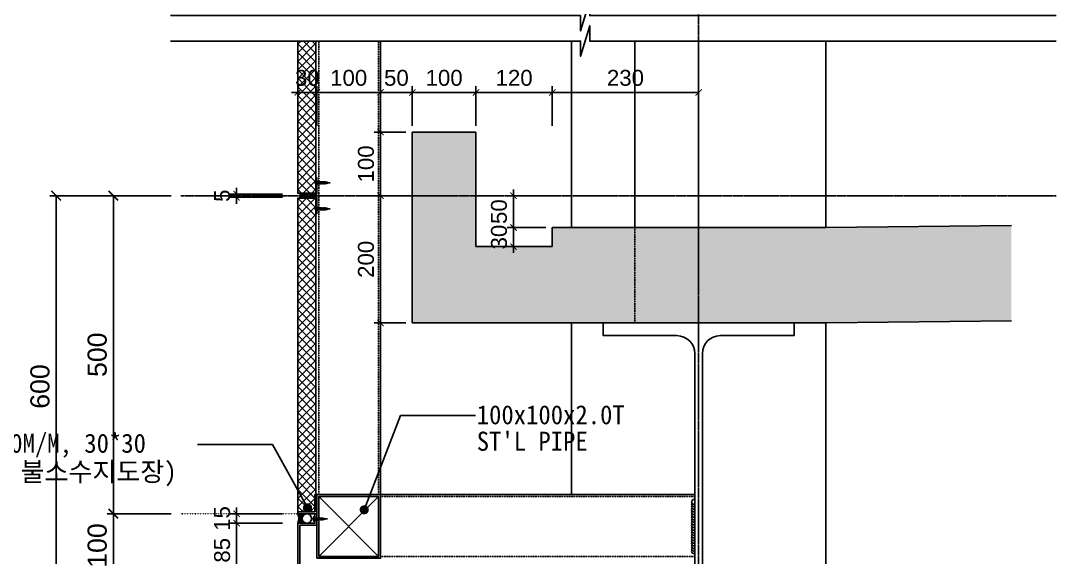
# Model space of a CAD drawing. Header units: millimetres. Extents: x 1664 to 41320, y 4122 to 31095.
# Drawn here: x 33181 to 41320, y 9868 to 14087 of the extents above; entities that cross this region are included whole.
import ezdxf
from ezdxf import colors
from ezdxf.entities.mleader import LeaderData, LeaderLine
from ezdxf.enums import TextEntityAlignment as Align
from ezdxf.math import Vec2, Vec3

# ---------------------------------------------------------------- set-up
doc = ezdxf.new("R2010")
doc.units = ezdxf.units.MM
for name, pattern in [('CENTER', [7, 4, -1, 1, -1]), ('CONTINOUS', [0]), ('DOT', [6.35, 0, -6.35]), ('HID', [2.3, 1.5, -0.8]), ('JIS_08_25', [28, 25, -1.125, 0.75, -1.125])]:
    doc.linetypes.add(name, pattern=pattern)
doc.layers.get('DEFPOINTS').update_dxf_attribs({"color": 150})
for name, color, linetype in [('1', 1, 'Continuous'), ('252', 252, 'Continuous'), ('ACCY', 4, 'Continuous'), ('CON', 2, 'Continuous'), ('CTR', 1, 'JIS_08_25'), ('DIM', 7, 'Continuous'), ('do1', 7, 'CONTINOUS'), ('ELE-5', 5, 'Continuous'), ('ELE-8', 8, 'Continuous'), ('FIN-6', 6, 'Continuous'), ('SCREW', 6, 'Continuous'), ('SEC-4', 4, 'Continuous'), ('SEC-6', 6, 'Continuous'), ('STL', 4, 'Continuous'), ('STL-BEAM', 3, 'Continuous'), ('TAG', 6, 'Continuous'), ('TAG-LEADER', 6, 'Continuous'), ('TXT', 3, 'Continuous')]:
    doc.layers.add(name, color=color, linetype=linetype)
doc.styles.add('ARIAL', font='arial.ttf')
doc.styles.add('돋움', font='')
doc.styles.get('돋움').set_extended_font_data('DotumChe')
doc.dimstyles.new('DIM-1-50', dxfattribs={"dimscale": 50, "dimtxt": 3, "dimasz": 1.5, "dimexe": 1, "dimexo": 1.5, "dimgap": 1, "dimtad": 1, "dimdec": 3, "dimdsep": 46, "dimtxsty": 'ARIAL', "dimblk1": 'ARCHTICK', "dimblk2": 'ARCHTICK', "dimsah": 1, "dimcen": 0, "dimclrd": 256, "dimclre": 256, "dimclrt": 3, "dimazin": 2, "dimtfac": 1, "dimtdec": 3, "dimtix": 1, "dimtmove": 2, "dimatfit": 3, "dimldrblk": 'ARCHTICK', "dimfxl": 1, "dimtolj": 1, "dimtzin": 0, "dimarcsym": 0})
doc.dimstyles.new('DIM-1s-50', dxfattribs={"dimscale": 50, "dimtxt": 2.5, "dimasz": 1, "dimexe": 1, "dimexo": 1, "dimgap": 1, "dimtad": 1, "dimdec": 0, "dimdsep": 46, "dimtxsty": 'ARIAL', "dimblk1": 'ARCHTICK', "dimblk2": 'ARCHTICK', "dimsah": 1, "dimcen": 0, "dimclrd": 256, "dimclre": 256, "dimclrt": 3, "dimazin": 2, "dimtfac": 1, "dimtdec": 0, "dimtix": 1, "dimtmove": 2, "dimatfit": 3, "dimldrblk": 'ARCHTICK', "dimfxl": 1, "dimtolj": 1, "dimtzin": 0, "dimarcsym": 0})
pattern_1 = [(45, (-225392.713, -90190.033), (-33.6759605, 33.6759605), []), (135, (-225392.713, -90190.033), (-33.6759605, -33.6759605), [])]

# ---------------------------------------------------------------- blocks, each defined once
blk = doc.blocks.new('*U65')
for p, q in [((116, 568), (0, 568)), ((184, 568), (300, 568)), ((144, 540), (144, 48)), ((156, 540), (156, 48)), ((116, 20), (0, 20)), ((184, 20), (300, 20))]:
    blk.add_line(p, q)
for points in [[(300, 568), (300, 588), (0, 588), (0, 568)], [(0, 20), (0, 0), (300, 0), (300, 20)]]:
    blk.add_lwpolyline(points)
for centre, start, end in [((116, 540), 0, 90), ((184, 540), 90, 180), ((116, 48), 270, 0), ((184, 48), 180, 270)]:
    blk.add_arc(centre, 28, start, end)
at = {"layer": 'DEFPOINTS', "style": 'ARIAL'}
blk.add_attdef('H-BEAM', (2.5, -18.8), '', height=2.5, dxfattribs=at)
blk = doc.blocks.new('FLAT HEAD SCREW')
at = {"layer": 'ACCY', "color": 1, "linetype": 'CENTER'}
blk.add_line((-205271, 14096.7), (-205271, 14071.8), dxfattribs=at)
at = {"layer": 'ACCY', "color": 1}
for p, q in [((-205269, 14090.9), (-205273, 14090.1)), ((-205272.5, 14090.4), (-205273, 14090.1)), ((-205272.5, 14089.8), (-205273, 14090.1)), ((-205269, 14089.3), (-205273, 14088.6)), ((-205272.5, 14088.9), (-205273, 14088.6)), ((-205272.5, 14088.2), (-205273, 14088.6)), ((-205269, 14087.8), (-205273, 14087)), ((-205272.5, 14087.3), (-205273, 14087)), ((-205272.5, 14086.7), (-205273, 14087)), ((-205269, 14086.2), (-205273, 14085.4)), ((-205272.5, 14085.7), (-205273, 14085.4)), ((-205272.5, 14085.1), (-205273, 14085.4)), ((-205269, 14084.6), (-205273, 14083.8)), ((-205272.5, 14084.1), (-205273, 14083.8)), ((-205272.5, 14083.5), (-205273, 14083.8)), ((-205269, 14083), (-205273, 14082.3)), ((-205272.5, 14082.6), (-205273, 14082.3)), ((-205272.5, 14081.9), (-205273, 14082.3)), ((-205269, 14081.5), (-205273, 14080.7)), ((-205272.5, 14081), (-205273, 14080.7)), ((-205272.5, 14080.4), (-205273, 14080.7)), ((-205269, 14079.9), (-205273, 14079.1)), ((-205272.5, 14091.4), (-205272.5, 14090.4)), ((-205269.6, 14091.2), (-205272.5, 14090.4)), ((-205269.6, 14090.6), (-205272.5, 14089.8)), ((-205272.5, 14089.8), (-205272.5, 14088.9)), ((-205269.6, 14089.7), (-205272.5, 14088.9)), ((-205269.6, 14089), (-205272.5, 14088.2)), ((-205272.5, 14088.2), (-205272.5, 14087.3)), ((-205269.6, 14088.1), (-205272.5, 14087.3)), ((-205269.6, 14087.5), (-205272.5, 14086.7)), ((-205272.5, 14085.7), (-205272.5, 14086.7)), ((-205269.6, 14086.5), (-205272.5, 14085.7)), ((-205269.6, 14085.9), (-205272.5, 14085.1)), ((-205272.5, 14084.1), (-205272.5, 14085.1)), ((-205269.6, 14084.9), (-205272.5, 14084.1)), ((-205269.6, 14084.3), (-205272.5, 14083.5)), ((-205272.5, 14082.6), (-205272.5, 14083.5)), ((-205269.6, 14083.4), (-205272.5, 14082.6)), ((-205272.5, 14081.9), (-205269.6, 14082.7)), ((-205272.5, 14081), (-205272.5, 14081.9)), ((-205269.6, 14081.8), (-205272.5, 14081)), ((-205269.6, 14081.2), (-205272.5, 14080.4)), ((-205272.5, 14079.4), (-205272.5, 14080.4)), ((-205269.6, 14080.2), (-205272.5, 14079.4)), ((-205272.4, 14078.8), (-205269.6, 14079.6)), ((-205269.6, 14091.4), (-205269.6, 14091.2)), ((-205269.6, 14091.2), (-205269, 14090.9)), ((-205269.6, 14090.6), (-205269, 14090.9)), ((-205269.6, 14090.6), (-205269.6, 14089.7)), ((-205269.6, 14089.7), (-205269, 14089.3)), ((-205269.6, 14089), (-205269, 14089.3)), ((-205269.6, 14089), (-205269.6, 14088.1)), ((-205269.6, 14088.1), (-205269, 14087.8)), ((-205269.6, 14087.5), (-205269, 14087.8)), ((-205269.6, 14086.5), (-205269.6, 14087.5)), ((-205269.6, 14086.5), (-205269, 14086.2)), ((-205269.6, 14085.9), (-205269, 14086.2)), ((-205269.6, 14084.9), (-205269.6, 14085.9)), ((-205269.6, 14084.9), (-205269, 14084.6)), ((-205269.6, 14084.3), (-205269, 14084.6)), ((-205269.6, 14083.4), (-205269.6, 14084.3)), ((-205269.6, 14083.4), (-205269, 14083)), ((-205269.6, 14082.7), (-205269, 14083)), ((-205269.6, 14081.8), (-205269.6, 14082.7)), ((-205269.6, 14081.8), (-205269, 14081.5)), ((-205269.6, 14081.2), (-205269, 14081.5)), ((-205269.6, 14080.2), (-205269.6, 14081.2)), ((-205269.6, 14080.2), (-205269, 14079.9)), ((-205269.6, 14079.6), (-205269, 14079.9)), ((-205269.6, 14079.4), (-205269.6, 14079.6)), ((-205272.5, 14079.4), (-205273, 14079.1)), ((-205272.4, 14078.8), (-205273, 14079.1)), ((-205269.4, 14078.2), (-205272.5, 14077.7)), ((-205272.1, 14077.9), (-205272.5, 14077.7)), ((-205271.9, 14077.5), (-205272.5, 14077.7)), ((-205272.1, 14077.9), (-205272.4, 14078.8)), ((-205269.8, 14078.5), (-205272.1, 14077.9)), ((-205271.9, 14077.5), (-205270, 14077.9)), ((-205271.3, 14075.6), (-205271.9, 14077.5)), ((-205270.4, 14076.8), (-205271, 14076.3)), ((-205270, 14076.5), (-205271, 14076.3)), ((-205271, 14076.3), (-205270.6, 14076.2)), ((-205270.8, 14075.6), (-205270.6, 14076.2)), ((-205270.6, 14076.2), (-205270, 14076.5)), ((-205270.4, 14076.8), (-205270, 14077.9)), ((-205270.4, 14076.8), (-205270, 14076.5)), ((-205270, 14077.9), (-205269.4, 14078.2)), ((-205269.8, 14078.5), (-205269.7, 14078.9)), ((-205269.8, 14078.5), (-205269.4, 14078.2))]:
    blk.add_line(p, q, dxfattribs=at)
for centre, radius, start, end in [((-205271, 14075.6), 0.236, 202.5, 337.5), ((-205271, 14079.4), 1.42, 341.0776, 0)]:
    blk.add_arc(centre, radius, start, end, dxfattribs=at)
at = {"layer": 'SCREW', "color": 1}
for p, q in [((-205275.5, 14094.4), (-205266.5, 14094.4)), ((-205275.5, 14093.9), (-205275.5, 14094.4)), ((-205275.5, 14093.9), (-205266.5, 14093.9)), ((-205275.5, 14093.9), (-205272.5, 14091.4)), ((-205272.5, 14091.4), (-205269.6, 14091.4)), ((-205266.5, 14093.9), (-205269.6, 14091.4)), ((-205266.5, 14093.9), (-205266.5, 14094.4))]:
    blk.add_line(p, q, dxfattribs=at)
blk.add_lwpolyline([(-205273.7, 14094.4), (-205273.4, 14094.1), (-205273.1, 14094), (-205272.8, 14094), (-205272.6, 14094), (-205272.3, 14094.1), (-205272.1, 14094.2), (-205271.9, 14094.2), (-205271.7, 14094.2), (-205271.6, 14094.1), (-205271.5, 14094), (-205271.5, 14093.9), (-205271.5, 14093.7), (-205271.5, 14093.5), (-205271.6, 14093.3), (-205271.6, 14093.1), (-205271.5, 14092.9), (-205271.4, 14092.8), (-205271.3, 14092.7), (-205271.2, 14092.6), (-205271, 14092.6), (-205270.9, 14092.6), (-205270.8, 14092.7), (-205270.6, 14092.8), (-205270.6, 14092.9), (-205270.5, 14093.1), (-205270.5, 14093.3), (-205270.5, 14093.5), (-205270.5, 14093.7), (-205270.6, 14093.9), (-205270.5, 14094), (-205270.5, 14094.1), (-205270.4, 14094.2), (-205270.2, 14094.2), (-205270, 14094.2), (-205269.8, 14094.1), (-205269.5, 14094), (-205269.2, 14094), (-205269, 14094), (-205268.7, 14094.1), (-205268.4, 14094.4)], dxfattribs=at)
blk = doc.blocks.new('_ArchTick')
at = {"color": 0, "linetype": 'ByBlock', "const_width": 0.15}
blk.add_lwpolyline([(-0.5, -0.5), (0.5, 0.5)], dxfattribs=at)
blk = doc.blocks.new('*D211')
at = {"layer": 'DEFPOINTS', "color": 0, "transparency": 16777216}
for p in [(34878.4, 12698.1), (35289, 12723.1), (35289, 12698.1)]:
    blk.add_point(p, dxfattribs=at)
at = {"layer": 'DIM', "lineweight": -2, "transparency": 16777216}
for p, q in [((35239, 12723.1), (34828.4, 12723.1)), ((35239, 12698.1), (34828.4, 12698.1)), ((34878.4, 12723.1), (34878.4, 12773.1)), ((34878.4, 12723.1), (34878.4, 12698.1)), ((34878.4, 12698.1), (34878.4, 12648.1))]:
    blk.add_line(p, q, dxfattribs=at)
at = {"layer": 'DIM', "lineweight": -2, "transparency": 16777216, "xscale": 50, "yscale": 50, "zscale": 50}
for p, rotation in [((34878.4, 12723.1), 270), ((34878.4, 12698.1), 90)]:
    blk.add_blockref('_ArchTick', p, dxfattribs=dict(at, rotation=rotation))
at = {"layer": 'DIM', "color": 3, "transparency": 16777216, "insert": (34764.8, 12710.6), "char_height": 125, "attachment_point": 5, "rotation": 90, "style": 'ARIAL'}
blk.add_mtext('\\A1;5', dxfattribs=at)
blk = doc.blocks.new('*D212')
at = {"layer": 'DEFPOINTS', "color": 0, "transparency": 16777216}
for p in [(33459.8, 12710.6), (34439.4, 12710.6), (34439.4, 9710.6)]:
    blk.add_point(p, dxfattribs=at)
at = {"layer": 'DIM', "lineweight": -2, "transparency": 16777216}
for p, q in [((34364.4, 12710.6), (33409.8, 12710.6)), ((33459.8, 9710.6), (33459.8, 12710.6)), ((34364.4, 9710.6), (33409.8, 9710.6))]:
    blk.add_line(p, q, dxfattribs=at)
at = {"layer": 'DIM', "lineweight": -2, "transparency": 16777216, "xscale": 75, "yscale": 75, "zscale": 75}
for p, rotation in [((33459.8, 12710.6), 90), ((33459.8, 9710.6), 270)]:
    blk.add_blockref('_ArchTick', p, dxfattribs=dict(at, rotation=rotation))
at = {"layer": 'DIM', "color": 3, "transparency": 16777216, "insert": (33333.2, 11210.6), "char_height": 150, "attachment_point": 5, "rotation": 90, "style": 'ARIAL'}
blk.add_mtext('\\A1;600', dxfattribs=at)
blk = doc.blocks.new('*D214')
at = {"layer": 'DEFPOINTS', "color": 0, "transparency": 16777216}
for p in [(35359, 13522.8), (35359, 13210.6), (35509, 13210.6)]:
    blk.add_point(p, dxfattribs=at)
at = {"layer": 'DIM', "lineweight": -2, "transparency": 16777216}
for p, q in [((35359, 13522.8), (35309, 13522.8)), ((35359, 13260.6), (35359, 13572.8)), ((35509, 13522.8), (35359, 13522.8)), ((35509, 13260.6), (35509, 13572.8)), ((35509, 13522.8), (35559, 13522.8))]:
    blk.add_line(p, q, dxfattribs=at)
at = {"layer": 'DIM', "lineweight": -2, "transparency": 16777216, "xscale": 50, "yscale": 50, "zscale": 50}
blk.add_blockref('_ArchTick', (35359, 13522.8), dxfattribs=at)
at = {"layer": 'DIM', "lineweight": -2, "transparency": 16777216, "xscale": 50, "yscale": 50, "zscale": 50, "rotation": 180}
blk.add_blockref('_ArchTick', (35509, 13522.8), dxfattribs=at)
at = {"layer": 'DIM', "color": 3, "transparency": 16777216, "insert": (35434, 13636.7), "char_height": 125, "attachment_point": 5, "style": 'ARIAL'}
blk.add_mtext('\\A1;30', dxfattribs=at)
blk = doc.blocks.new('*D215')
at = {"layer": 'DEFPOINTS', "color": 0, "transparency": 16777216}
for p in [(36009, 13522.8), (36009, 13210.6), (36259, 13210.6)]:
    blk.add_point(p, dxfattribs=at)
at = {"layer": 'DIM', "lineweight": -2, "transparency": 16777216}
for p, q in [((36009, 13522.8), (35959, 13522.8)), ((36009, 13260.6), (36009, 13572.8)), ((36259, 13522.8), (36009, 13522.8)), ((36259, 13260.6), (36259, 13572.8)), ((36259, 13522.8), (36309, 13522.8))]:
    blk.add_line(p, q, dxfattribs=at)
at = {"layer": 'DIM', "lineweight": -2, "transparency": 16777216, "xscale": 50, "yscale": 50, "zscale": 50}
blk.add_blockref('_ArchTick', (36009, 13522.8), dxfattribs=at)
at = {"layer": 'DIM', "lineweight": -2, "transparency": 16777216, "xscale": 50, "yscale": 50, "zscale": 50, "rotation": 180}
blk.add_blockref('_ArchTick', (36259, 13522.8), dxfattribs=at)
at = {"layer": 'DIM', "color": 3, "transparency": 16777216, "insert": (36134, 13636.7), "char_height": 125, "attachment_point": 5, "style": 'ARIAL'}
blk.add_mtext('\\A1;50', dxfattribs=at)
blk = doc.blocks.new('*D216')
at = {"layer": 'DEFPOINTS', "color": 0, "transparency": 16777216}
for p in [(36259, 13522.8), (36259, 13210.6), (36759, 13210.6)]:
    blk.add_point(p, dxfattribs=at)
at = {"layer": 'DIM', "lineweight": -2, "transparency": 16777216}
for p, q in [((36259, 13260.6), (36259, 13572.8)), ((36759, 13522.8), (36259, 13522.8)), ((36759, 13260.6), (36759, 13572.8))]:
    blk.add_line(p, q, dxfattribs=at)
at = {"layer": 'DIM', "lineweight": -2, "transparency": 16777216, "xscale": 50, "yscale": 50, "zscale": 50, "rotation": 180}
blk.add_blockref('_ArchTick', (36259, 13522.8), dxfattribs=at)
at = {"layer": 'DIM', "lineweight": -2, "transparency": 16777216, "xscale": 50, "yscale": 50, "zscale": 50}
blk.add_blockref('_ArchTick', (36759, 13522.8), dxfattribs=at)
at = {"layer": 'DIM', "color": 3, "transparency": 16777216, "insert": (36509, 13636.7), "char_height": 125, "attachment_point": 5, "style": 'ARIAL'}
blk.add_mtext('\\A1;100', dxfattribs=at)
blk = doc.blocks.new('*D217')
at = {"layer": 'DEFPOINTS', "color": 0, "transparency": 16777216}
for p in [(36759, 13522.8), (36759, 13210.6), (37359, 13210.6)]:
    blk.add_point(p, dxfattribs=at)
at = {"layer": 'DIM', "lineweight": -2, "transparency": 16777216}
for p, q in [((36759, 13260.6), (36759, 13572.8)), ((37359, 13522.8), (36759, 13522.8)), ((37359, 13260.6), (37359, 13572.8))]:
    blk.add_line(p, q, dxfattribs=at)
at = {"layer": 'DIM', "lineweight": -2, "transparency": 16777216, "xscale": 50, "yscale": 50, "zscale": 50, "rotation": 180}
blk.add_blockref('_ArchTick', (36759, 13522.8), dxfattribs=at)
at = {"layer": 'DIM', "lineweight": -2, "transparency": 16777216, "xscale": 50, "yscale": 50, "zscale": 50}
blk.add_blockref('_ArchTick', (37359, 13522.8), dxfattribs=at)
at = {"layer": 'DIM', "color": 3, "transparency": 16777216, "insert": (37059, 13636.7), "char_height": 125, "attachment_point": 5, "style": 'ARIAL'}
blk.add_mtext('\\A1;120', dxfattribs=at)
blk = doc.blocks.new('*D218')
at = {"layer": 'DEFPOINTS', "color": 0, "transparency": 16777216}
for p in [(37359, 12460.6), (37054.5, 12310.6), (37359, 12310.6)]:
    blk.add_point(p, dxfattribs=at)
at = {"layer": 'DIM', "lineweight": -2, "transparency": 16777216}
for p, q in [((37309, 12460.6), (37004.5, 12460.6)), ((37054.5, 12460.6), (37054.5, 12510.6)), ((37054.5, 12460.6), (37054.5, 12310.6)), ((37309, 12310.6), (37004.5, 12310.6)), ((37054.5, 12310.6), (37054.5, 12260.6))]:
    blk.add_line(p, q, dxfattribs=at)
at = {"layer": 'DIM', "lineweight": -2, "transparency": 16777216, "xscale": 50, "yscale": 50, "zscale": 50}
for p, rotation in [((37054.5, 12460.6), 270), ((37054.5, 12310.6), 90)]:
    blk.add_blockref('_ArchTick', p, dxfattribs=dict(at, rotation=rotation))
at = {"layer": 'DIM', "color": 3, "transparency": 16777216, "insert": (36940.6, 12385.6), "char_height": 125, "attachment_point": 5, "rotation": 90, "style": 'ARIAL'}
blk.add_mtext('\\A1;30', dxfattribs=at)
blk = doc.blocks.new('*D219')
at = {"layer": 'DEFPOINTS', "color": 0, "transparency": 16777216}
for p in [(37359, 13522.8), (37359, 13210.6), (38509, 13210.6)]:
    blk.add_point(p, dxfattribs=at)
at = {"layer": 'DIM', "lineweight": -2, "transparency": 16777216}
for p, q in [((37359, 13260.6), (37359, 13572.8)), ((38509, 13522.8), (37359, 13522.8)), ((38509, 13260.6), (38509, 13572.8))]:
    blk.add_line(p, q, dxfattribs=at)
at = {"layer": 'DIM', "lineweight": -2, "transparency": 16777216, "xscale": 50, "yscale": 50, "zscale": 50, "rotation": 180}
blk.add_blockref('_ArchTick', (37359, 13522.8), dxfattribs=at)
at = {"layer": 'DIM', "lineweight": -2, "transparency": 16777216, "xscale": 50, "yscale": 50, "zscale": 50}
blk.add_blockref('_ArchTick', (38509, 13522.8), dxfattribs=at)
at = {"layer": 'DIM', "color": 3, "transparency": 16777216, "insert": (37934, 13636.7), "char_height": 125, "attachment_point": 5, "style": 'ARIAL'}
blk.add_mtext('\\A1;230', dxfattribs=at)
blk = doc.blocks.new('*D220')
at = {"layer": 'DEFPOINTS', "color": 0, "transparency": 16777216}
for p in [(37054.5, 12710.6), (37359, 12710.6), (37359, 12460.6)]:
    blk.add_point(p, dxfattribs=at)
at = {"layer": 'DIM', "lineweight": -2, "transparency": 16777216}
for p, q in [((37309, 12710.6), (37004.5, 12710.6)), ((37054.5, 12710.6), (37054.5, 12760.6)), ((37054.5, 12460.6), (37054.5, 12710.6)), ((37309, 12460.6), (37004.5, 12460.6)), ((37054.5, 12460.6), (37054.5, 12410.6))]:
    blk.add_line(p, q, dxfattribs=at)
at = {"layer": 'DIM', "lineweight": -2, "transparency": 16777216, "xscale": 50, "yscale": 50, "zscale": 50}
for p, rotation in [((37054.5, 12710.6), 270), ((37054.5, 12460.6), 90)]:
    blk.add_blockref('_ArchTick', p, dxfattribs=dict(at, rotation=rotation))
at = {"layer": 'DIM', "color": 3, "transparency": 16777216, "insert": (36940.6, 12585.6), "char_height": 125, "attachment_point": 5, "rotation": 90, "style": 'ARIAL'}
blk.add_mtext('\\A1;50', dxfattribs=at)
blk = doc.blocks.new('*D221')
at = {"layer": 'DEFPOINTS', "color": 0, "transparency": 16777216}
for p in [(36009, 13210.6), (36259, 13210.6), (36259, 12710.6)]:
    blk.add_point(p, dxfattribs=at)
at = {"layer": 'DIM', "lineweight": -2, "transparency": 16777216}
for p, q in [((36209, 13210.6), (35959, 13210.6)), ((36009, 12710.6), (36009, 13210.6)), ((36209, 12710.6), (35959, 12710.6))]:
    blk.add_line(p, q, dxfattribs=at)
at = {"layer": 'DIM', "lineweight": -2, "transparency": 16777216, "xscale": 50, "yscale": 50, "zscale": 50}
for p, rotation in [((36009, 13210.6), 90), ((36009, 12710.6), 270)]:
    blk.add_blockref('_ArchTick', p, dxfattribs=dict(at, rotation=rotation))
at = {"layer": 'DIM', "color": 3, "transparency": 16777216, "insert": (35895.2, 12960.6), "char_height": 125, "attachment_point": 5, "rotation": 90, "style": 'ARIAL'}
blk.add_mtext('\\A1;100', dxfattribs=at)
blk = doc.blocks.new('*D222')
at = {"layer": 'DEFPOINTS', "color": 0, "transparency": 16777216}
for p in [(36009, 12710.6), (36259, 12710.6), (36259, 11710.6)]:
    blk.add_point(p, dxfattribs=at)
at = {"layer": 'DIM', "lineweight": -2, "transparency": 16777216}
for p, q in [((36209, 12710.6), (35959, 12710.6)), ((36009, 11710.6), (36009, 12710.6)), ((36209, 11710.6), (35959, 11710.6))]:
    blk.add_line(p, q, dxfattribs=at)
at = {"layer": 'DIM', "lineweight": -2, "transparency": 16777216, "xscale": 50, "yscale": 50, "zscale": 50}
for p, rotation in [((36009, 12710.6), 90), ((36009, 11710.6), 270)]:
    blk.add_blockref('_ArchTick', p, dxfattribs=dict(at, rotation=rotation))
at = {"layer": 'DIM', "color": 3, "transparency": 16777216, "insert": (35895.2, 12210.6), "char_height": 125, "attachment_point": 5, "rotation": 90, "style": 'ARIAL'}
blk.add_mtext('\\A1;200', dxfattribs=at)
blk = doc.blocks.new('*D223')
at = {"layer": 'DEFPOINTS', "color": 0, "transparency": 16777216}
for p in [(35509, 13522.8), (35509, 13210.6), (36009, 13210.6)]:
    blk.add_point(p, dxfattribs=at)
at = {"layer": 'DIM', "lineweight": -2, "transparency": 16777216}
for p, q in [((35509, 13260.6), (35509, 13572.8)), ((36009, 13522.8), (35509, 13522.8)), ((36009, 13260.6), (36009, 13572.8))]:
    blk.add_line(p, q, dxfattribs=at)
at = {"layer": 'DIM', "lineweight": -2, "transparency": 16777216, "xscale": 50, "yscale": 50, "zscale": 50, "rotation": 180}
blk.add_blockref('_ArchTick', (35509, 13522.8), dxfattribs=at)
at = {"layer": 'DIM', "lineweight": -2, "transparency": 16777216, "xscale": 50, "yscale": 50, "zscale": 50}
blk.add_blockref('_ArchTick', (36009, 13522.8), dxfattribs=at)
at = {"layer": 'DIM', "color": 3, "transparency": 16777216, "insert": (35759, 13636.7), "char_height": 125, "attachment_point": 5, "style": 'ARIAL'}
blk.add_mtext('\\A1;100', dxfattribs=at)
blk = doc.blocks.new('_Dot')
at = {"color": 0, "linetype": 'ByBlock', "lineweight": -2}
blk.add_line((-0.5, 0), (-1, 0), dxfattribs=at)
at = {"color": 0, "linetype": 'ByBlock', "const_width": 0.5}
blk.add_lwpolyline([(-0.25, 0, 1), (0.25, 0, 1)], format="xyb", close=True, dxfattribs=at)
blk = doc.blocks.new('*D224')
at = {"layer": 'DEFPOINTS', "color": 0, "transparency": 16777216}
for p in [(34878.4, 10210.6), (35289, 10210.6), (35289, 10135.6)]:
    blk.add_point(p, dxfattribs=at)
at = {"layer": 'DIM', "lineweight": -2, "transparency": 16777216}
for p, q in [((34878.4, 10210.6), (34878.4, 10260.6)), ((35239, 10210.6), (34828.4, 10210.6)), ((34878.4, 10135.6), (34878.4, 10210.6)), ((35239, 10135.6), (34828.4, 10135.6)), ((34878.4, 10135.6), (34878.4, 10085.6))]:
    blk.add_line(p, q, dxfattribs=at)
at = {"layer": 'DIM', "lineweight": -2, "transparency": 16777216, "xscale": 50, "yscale": 50, "zscale": 50}
for p, rotation in [((34878.4, 10210.6), 270), ((34878.4, 10135.6), 90)]:
    blk.add_blockref('_ArchTick', p, dxfattribs=dict(at, rotation=rotation))
at = {"layer": 'DIM', "color": 3, "transparency": 16777216, "insert": (34764.6, 10173.1), "char_height": 125, "attachment_point": 5, "rotation": 90, "style": 'ARIAL'}
blk.add_mtext('\\A1;15', dxfattribs=at)
blk = doc.blocks.new('*D225')
at = {"layer": 'DEFPOINTS', "color": 0, "transparency": 16777216}
for p in [(34878.4, 10135.6), (35289, 10135.6), (35289, 9710.6)]:
    blk.add_point(p, dxfattribs=at)
at = {"layer": 'DIM', "lineweight": -2, "transparency": 16777216}
for p, q in [((35239, 10135.6), (34828.4, 10135.6)), ((34878.4, 9710.6), (34878.4, 10135.6)), ((35239, 9710.6), (34828.4, 9710.6))]:
    blk.add_line(p, q, dxfattribs=at)
at = {"layer": 'DIM', "lineweight": -2, "transparency": 16777216, "xscale": 50, "yscale": 50, "zscale": 50}
for p, rotation in [((34878.4, 10135.6), 90), ((34878.4, 9710.6), 270)]:
    blk.add_blockref('_ArchTick', p, dxfattribs=dict(at, rotation=rotation))
at = {"layer": 'DIM', "color": 3, "transparency": 16777216, "insert": (34764.6, 9923.1), "char_height": 125, "attachment_point": 5, "rotation": 90, "style": 'ARIAL'}
blk.add_mtext('\\A1;85', dxfattribs=at)
blk = doc.blocks.new('PAN HEAD SCREW')
at = {"layer": 'ACCY', "color": 1, "linetype": 'CENTER'}
blk.add_line((-205262.2, 14096.7), (-205262.2, 14071.8), dxfattribs=at)
at = {"layer": 'ACCY', "color": 1}
for p, q in [((-205264.2, 14090.1), (-205264.2, 14091.4)), ((-205260.2, 14090.9), (-205264.2, 14090.1)), ((-205263.7, 14089.8), (-205264.2, 14090.1)), ((-205260.2, 14089.3), (-205264.2, 14088.6)), ((-205263.7, 14088.9), (-205264.2, 14088.6)), ((-205263.7, 14088.2), (-205264.2, 14088.6)), ((-205260.2, 14087.8), (-205264.2, 14087)), ((-205263.7, 14087.3), (-205264.2, 14087)), ((-205263.7, 14086.7), (-205264.2, 14087)), ((-205260.2, 14086.2), (-205264.2, 14085.4)), ((-205263.7, 14085.7), (-205264.2, 14085.4)), ((-205263.7, 14085.1), (-205264.2, 14085.4)), ((-205260.2, 14084.6), (-205264.2, 14083.8)), ((-205263.7, 14084.1), (-205264.2, 14083.8)), ((-205263.7, 14083.5), (-205264.2, 14083.8)), ((-205260.2, 14083), (-205264.2, 14082.3)), ((-205263.7, 14082.6), (-205264.2, 14082.3)), ((-205263.7, 14081.9), (-205264.2, 14082.3)), ((-205260.2, 14081.5), (-205264.2, 14080.7)), ((-205263.7, 14081), (-205264.2, 14080.7)), ((-205263.7, 14080.4), (-205264.2, 14080.7)), ((-205260.2, 14079.9), (-205264.2, 14079.1)), ((-205260.7, 14090.6), (-205263.7, 14089.8)), ((-205263.7, 14089.8), (-205263.7, 14088.9)), ((-205260.7, 14089.7), (-205263.7, 14088.9)), ((-205260.7, 14089), (-205263.7, 14088.2)), ((-205263.7, 14088.2), (-205263.7, 14087.3)), ((-205260.7, 14088.1), (-205263.7, 14087.3)), ((-205260.7, 14087.5), (-205263.7, 14086.7)), ((-205263.7, 14085.7), (-205263.7, 14086.7)), ((-205260.7, 14086.5), (-205263.7, 14085.7)), ((-205260.7, 14085.9), (-205263.7, 14085.1)), ((-205263.7, 14084.1), (-205263.7, 14085.1)), ((-205260.7, 14084.9), (-205263.7, 14084.1)), ((-205260.7, 14084.3), (-205263.7, 14083.5)), ((-205263.7, 14082.6), (-205263.7, 14083.5)), ((-205260.7, 14083.4), (-205263.7, 14082.6)), ((-205263.7, 14081.9), (-205260.7, 14082.7)), ((-205263.7, 14081), (-205263.7, 14081.9)), ((-205260.7, 14081.8), (-205263.7, 14081)), ((-205260.7, 14081.2), (-205263.7, 14080.4)), ((-205263.7, 14079.4), (-205263.7, 14080.4)), ((-205260.7, 14080.2), (-205263.7, 14079.4)), ((-205263.5, 14078.8), (-205260.7, 14079.6)), ((-205260.7, 14090.6), (-205260.2, 14090.9)), ((-205260.7, 14090.6), (-205260.7, 14089.7)), ((-205260.7, 14089.7), (-205260.2, 14089.3)), ((-205260.7, 14089), (-205260.2, 14089.3)), ((-205260.7, 14089), (-205260.7, 14088.1)), ((-205260.7, 14088.1), (-205260.2, 14087.8)), ((-205260.7, 14087.5), (-205260.2, 14087.8)), ((-205260.7, 14086.5), (-205260.7, 14087.5)), ((-205260.7, 14086.5), (-205260.2, 14086.2)), ((-205260.7, 14085.9), (-205260.2, 14086.2)), ((-205260.7, 14084.9), (-205260.7, 14085.9)), ((-205260.7, 14084.9), (-205260.2, 14084.6)), ((-205260.7, 14084.3), (-205260.2, 14084.6)), ((-205260.7, 14083.4), (-205260.7, 14084.3)), ((-205260.7, 14083.4), (-205260.2, 14083)), ((-205260.7, 14082.7), (-205260.2, 14083)), ((-205260.7, 14081.8), (-205260.7, 14082.7)), ((-205260.7, 14081.8), (-205260.2, 14081.5)), ((-205260.7, 14081.2), (-205260.2, 14081.5)), ((-205260.7, 14080.2), (-205260.7, 14081.2)), ((-205260.7, 14080.2), (-205260.2, 14079.9)), ((-205260.7, 14079.6), (-205260.2, 14079.9)), ((-205260.7, 14079.4), (-205260.7, 14079.6)), ((-205260.2, 14090.9), (-205260.2, 14091.4)), ((-205263.7, 14079.4), (-205264.2, 14079.1)), ((-205263.5, 14078.8), (-205264.2, 14079.1)), ((-205260.5, 14078.2), (-205263.7, 14077.7)), ((-205263.2, 14077.9), (-205263.7, 14077.7)), ((-205263.1, 14077.5), (-205263.7, 14077.7)), ((-205263.2, 14077.9), (-205263.5, 14078.8)), ((-205261, 14078.5), (-205263.2, 14077.9)), ((-205263.1, 14077.5), (-205261.2, 14077.9)), ((-205262.4, 14075.6), (-205263.1, 14077.5)), ((-205261.6, 14076.8), (-205262.2, 14076.3)), ((-205261.1, 14076.5), (-205262.2, 14076.3)), ((-205262.2, 14076.3), (-205261.8, 14076.2)), ((-205262, 14075.6), (-205261.8, 14076.2)), ((-205261.8, 14076.2), (-205261.1, 14076.5)), ((-205261.6, 14076.8), (-205261.2, 14077.9)), ((-205261.6, 14076.8), (-205261.1, 14076.5)), ((-205261.2, 14077.9), (-205260.5, 14078.2)), ((-205261, 14078.5), (-205260.8, 14078.9)), ((-205261, 14078.5), (-205260.5, 14078.2))]:
    blk.add_line(p, q, dxfattribs=at)
for centre, radius, start, end in [((-205262.2, 14075.6), 0.236, 202.5, 337.5), ((-205262.2, 14079.4), 1.42, 341.0776, 0)]:
    blk.add_arc(centre, radius, start, end, dxfattribs=at)
at = {"layer": 'SCREW', "color": 1}
for p, q in [((-205266.2, 14091.9), (-205266.2, 14091.4)), ((-205258.2, 14091.4), (-205266.2, 14091.4)), ((-205260.2, 14093.9), (-205264.2, 14093.9)), ((-205258.2, 14091.4), (-205258.2, 14091.9))]:
    blk.add_line(p, q, dxfattribs=at)
blk.add_lwpolyline([(-205264.8, 14093.8), (-205264.5, 14093.6), (-205264.3, 14093.5), (-205264, 14093.5), (-205263.7, 14093.5), (-205263.5, 14093.6), (-205263.2, 14093.7), (-205263, 14093.7), (-205262.9, 14093.7), (-205262.8, 14093.6), (-205262.7, 14093.5), (-205262.7, 14093.4), (-205262.7, 14093.2), (-205262.7, 14093), (-205262.7, 14092.8), (-205262.7, 14092.6), (-205262.7, 14092.4), (-205262.6, 14092.3), (-205262.5, 14092.2), (-205262.3, 14092.1), (-205262.2, 14092.1), (-205262.1, 14092.1), (-205261.9, 14092.2), (-205261.8, 14092.3), (-205261.7, 14092.4), (-205261.7, 14092.6), (-205261.7, 14092.8), (-205261.7, 14093), (-205261.7, 14093.2), (-205261.7, 14093.4), (-205261.7, 14093.5), (-205261.6, 14093.6), (-205261.5, 14093.7), (-205261.4, 14093.7), (-205261.2, 14093.7), (-205260.9, 14093.6), (-205260.7, 14093.5), (-205260.4, 14093.5), (-205260.1, 14093.5), (-205259.9, 14093.6), (-205259.6, 14093.8)], dxfattribs=at)
for centre, start, end in [((-205264.2, 14091.9), 90, 180), ((-205260.2, 14091.9), 0, 90)]:
    blk.add_arc(centre, 2, start, end, dxfattribs=at)
blk = doc.blocks.new('*D226')
at = {"layer": 'DEFPOINTS', "color": 0, "transparency": 16777216}
for p in [(34439.4, 10210.6), (33909.8, 9710.6), (34439.4, 9710.6)]:
    blk.add_point(p, dxfattribs=at)
at = {"layer": 'DIM', "lineweight": -2, "transparency": 16777216}
for p, q in [((34364.4, 10210.6), (33859.8, 10210.6)), ((33909.8, 10210.6), (33909.8, 9710.6)), ((34364.4, 9710.6), (33859.8, 9710.6))]:
    blk.add_line(p, q, dxfattribs=at)
at = {"layer": 'DIM', "lineweight": -2, "transparency": 16777216, "xscale": 75, "yscale": 75, "zscale": 75}
for p, rotation in [((33909.8, 10210.6), 90), ((33909.8, 9710.6), 270)]:
    blk.add_blockref('_ArchTick', p, dxfattribs=dict(at, rotation=rotation))
at = {"layer": 'DIM', "color": 3, "transparency": 16777216, "insert": (33783.2, 9960.6), "char_height": 150, "attachment_point": 5, "rotation": 90, "style": 'ARIAL'}
blk.add_mtext('\\A1;100', dxfattribs=at)
blk = doc.blocks.new('*D227')
at = {"layer": 'DEFPOINTS', "color": 0, "transparency": 16777216}
for p in [(34439.4, 12710.6), (33909.8, 10210.6), (34439.4, 10210.6)]:
    blk.add_point(p, dxfattribs=at)
at = {"layer": 'DIM', "lineweight": -2, "transparency": 16777216}
for p, q in [((34364.4, 12710.6), (33859.8, 12710.6)), ((33909.8, 12710.6), (33909.8, 10210.6)), ((34364.4, 10210.6), (33859.8, 10210.6))]:
    blk.add_line(p, q, dxfattribs=at)
at = {"layer": 'DIM', "lineweight": -2, "transparency": 16777216, "xscale": 75, "yscale": 75, "zscale": 75}
for p, rotation in [((33909.8, 12710.6), 90), ((33909.8, 10210.6), 270)]:
    blk.add_blockref('_ArchTick', p, dxfattribs=dict(at, rotation=rotation))
at = {"layer": 'DIM', "color": 3, "transparency": 16777216, "insert": (33783.2, 11460.6), "char_height": 150, "attachment_point": 5, "rotation": 90, "style": 'ARIAL'}
blk.add_mtext('\\A1;500', dxfattribs=at)

msp = doc.modelspace()

# ---------------------------------------------------------------- hatches: boundary and pattern name
at = {"layer": '1'}
h = msp.add_hatch(dxfattribs=at)
h.set_pattern_fill('ANSI37', color=256, scale=73.170732, angle=90)
h.set_pattern_definition([(135, (-8203803.317, 85096.992), (-6.467440073, -6.467440073), []), (225, (-8203803.317, 85096.992), (6.467440073, -6.467440073), [])])
h.paths.add_polyline_path([(35430.9075, 10135.5651), (35359.0475, 10135.5651, 0.133459316), (35365.0283, 10188.5573, 0.253878777), (35370.0231, 10197.7602), (35380.9987, 10197.7602), (35404.7803, 10197.7602, 0.196314565), (35394.3221, 10172.1504, 0.414213562)])
h.paths.add_polyline_path([(35404.7803, 10197.7602), (35380.9987, 10197.7602), (35363.171, 10197.7602, 0.0282876), (35359.753, 10208.7358), (35430.9075, 10208.7358, 0.201512755)])
at = {"layer": '252'}
h = msp.add_hatch(color=256, dxfattribs=at)
h.dxf.hatch_style = 1
h.paths.add_polyline_path([(40966.7933, 12476.073), (40966.7933, 11726.0306), (39513.0369, 11710.5651), (36259.0475, 11710.5651), (36259.0475, 13210.565), (36759.0475, 13210.565), (36759.0475, 12310.5651), (37359.0475, 12310.5651), (37359.0475, 12460.5651), (39509.0476, 12460.5651)])
at = {"layer": 'FIN-6'}
h = msp.add_hatch(dxfattribs=at)
h.set_pattern_fill('ANSI37', color=1, scale=15)
h.set_pattern_definition(pattern_1)
h.paths.add_polyline_path([(35501.5475, 13926.6357), (35359.0475, 13926.6357), (35359.0475, 12730.5651), (35501.5475, 12730.5651)])
h = msp.add_hatch(dxfattribs=at)
h.set_pattern_fill('ANSI37', color=1, scale=15)
h.set_pattern_definition(pattern_1)
h.paths.add_polyline_path([(35359.0475, 10225.5651), (35501.5475, 10225.5651), (35501.5475, 12690.5651), (35359.0475, 12690.5651)])

# ---------------------------------------------------------------- linework, layer by layer
at = {"color": 1}
for centre, start in [((38472.6142, 10304.4665), 69.60993766), ((38472.6142, 10283.9866), 146.31953015), ((38472.6142, 10263.5066), 146.31953015), ((38472.6142, 10243.0267), 146.31953015), ((38472.6142, 10222.5468), 146.31953015), ((38472.6142, 10202.0669), 146.31953015), ((38472.6142, 10181.587), 146.31953015), ((38472.6142, 10161.1071), 146.31953015), ((38472.6142, 10140.6272), 146.31953015), ((38472.6142, 10120.1473), 146.31953015), ((38472.6142, 10099.6673), 146.31953015), ((38472.6142, 10079.1874), 146.31953015), ((38472.6142, 10058.7075), 146.31953015), ((38472.6142, 10038.2276), 146.31953015), ((38472.6142, 10017.7477), 146.31953015), ((38472.6142, 9997.2678), 146.31953015), ((38472.6142, 9976.7879), 146.31953015), ((38472.6142, 9956.3079), 146.31953015), ((38472.6142, 9935.828), 146.31953015), ((38472.6142, 9915.3481), 146.31953015)]:
    msp.add_arc(centre, 18.465, start, 290.39006234, dxfattribs=at)
at = {"layer": '1'}
msp.add_circle((35430.9075, 10172.1504), 36.5854, dxfattribs=at)
msp.add_arc((35264.5394, 10173.0651), 101.6761, 338.35724676, 21.64275324, dxfattribs=at)
at = {"layer": 'CON'}
for p, q in [((36259.0475, 11710.5651), (36259.0475, 13210.565)), ((36259.0475, 13210.565), (36759.0475, 13210.565)), ((36759.0475, 13210.565), (36759.0475, 12310.5651)), ((37359.0475, 12310.5651), (37359.0475, 12460.5651)), ((37359.0475, 12460.5651), (39509.0476, 12460.5651)), ((39509.0476, 12460.5651), (40966.7933, 12476.073)), ((36759.0475, 12310.5651), (37359.0475, 12310.5651)), ((39513.0369, 11710.5651), (40966.7933, 11726.0306)), ((36259.0475, 11710.5651), (39513.0369, 11710.5651))]:
    msp.add_line(p, q, dxfattribs=at)
at = {"layer": 'CTR'}
for p, q in [((38509.0475, 5907.7159), (38509.0475, 29104.353)), ((34439.4426, 12710.5651), (41319.9329, 12710.5651))]:
    msp.add_line(p, q, dxfattribs=at)
at = {"layer": 'CTR', "color": 6, "linetype": 'DOT', "ltscale": 0.1}
msp.add_line((34439.4426, 10210.5651), (35359.0475, 10210.5651), dxfattribs=at)
at = {"layer": 'do1'}
for p, q in [((35501.5475, 12851.5651), (35501.5475, 12814.5651)), ((35501.5475, 12814.5651), (35503.0475, 12813.0651)), ((35507.5475, 12853.0651), (35503.0475, 12853.0651)), ((35509.0475, 12741.5651), (35509.0475, 12851.5651)), ((35509.0475, 12679.5651), (35509.0475, 12569.5651)), ((35501.5475, 12606.5651), (35503.0475, 12608.0651)), ((35501.5475, 12569.5651), (35501.5475, 12606.5651)), ((35507.5475, 12568.0651), (35503.0475, 12568.0651))]:
    msp.add_line(p, q, dxfattribs=at)
for points in [[(35503.0475, 12818.0651), (35501.5475, 12816.5651), (35501.5475, 12732.0651, -0.414213562), (35500.0475, 12730.5651), (35379.0475, 12730.5651, 0.414213562), (35374.0475, 12725.5651), (35374.0475, 12723.0651), (35507.5475, 12723.0651, 0.414213563), (35509.0475, 12724.5651), (35509.0475, 12746.5651, 0)], [(35503.0475, 12603.0651), (35501.5475, 12604.5651), (35501.5475, 12689.0651, 0.414213562), (35500.0475, 12690.5651), (35379.0475, 12690.5651, -0.414213562), (35374.0475, 12695.5651), (35374.0475, 12698.0651), (35507.5475, 12698.0651, -0.414213563), (35509.0475, 12696.5651), (35509.0475, 12674.5651, 0)]]:
    msp.add_lwpolyline(points, format="xyb", dxfattribs=at)
for centre, start, end in [((35503.0475, 12851.5651), 90.00000004, 180.00000002), ((35507.5475, 12851.5651), 0.00000002, 90.00000004), ((35503.0475, 12569.5651), 179.99999998, 269.99999996), ((35507.5475, 12569.5651), 269.99999996, 359.99999998)]:
    msp.add_arc(centre, 1.5, start, end, dxfattribs=at)
at = {"layer": 'ELE-5', "linetype": 'HID'}
for p, q in [((35524.0475, 13926.6357), (35524.0475, 10360.5651)), ((35994.0475, 13926.6357), (35994.0475, 10360.5651)), ((36009.0475, 10345.5651), (38479.0475, 10345.5651)), ((36009.0475, 9875.5651), (38479.0475, 9875.5651))]:
    msp.add_line(p, q, dxfattribs=at)
at = {"layer": 'ELE-5'}
for p, q in [((36009.0475, 13926.6357), (36009.0475, 10360.5651)), ((36009.0475, 10360.5651), (38479.0475, 10360.5651))]:
    msp.add_line(p, q, dxfattribs=at)
at = {"layer": 'ELE-8'}
for p, q in [((37509.0475, 12460.5651), (37509.0475, 13926.6357)), ((39509.0475, 12460.5651), (39509.0475, 13926.6357)), ((37509.0475, 10360.5651), (37509.0475, 11710.5651)), ((39509.0475, 5907.7159), (39509.0475, 11710.5651))]:
    msp.add_line(p, q, dxfattribs=at)
at = {"layer": 'FIN-6', "color": 4}
for points in [[(35359.0475, 13926.6357), (35359.0475, 12730.5651), (35501.5475, 12730.5651), (35501.5475, 13926.6357)], [(35359.0475, 10225.5651), (35359.0475, 12690.5651), (35501.5475, 12690.5651), (35501.5475, 10225.5651)]]:
    msp.add_lwpolyline(points, dxfattribs=at)
at = {"layer": 'SEC-4'}
for points in [[(35494.0475, 10210.5651), (35494.0475, 10135.5651), (35359.0475, 10135.5651), (35359.0475, 9710.5651), (36259.0475, 9710.5651), (36259.0475, 6710.5651), (38509.0475, 6710.5651), (38509.0475, 8695.5651), (38399.0475, 8695.5651), (38399.0475, 8770.5651)], [(35509.0475, 10210.5651), (35509.0475, 10120.5651), (35374.0475, 10120.5651), (35374.0475, 9725.5651), (36274.0475, 9725.5651), (36274.0475, 6725.5651), (38494.0475, 6725.5651), (38494.0475, 8680.5651), (38384.0475, 8680.5651), (38384.0475, 8770.5651)]]:
    msp.add_lwpolyline(points, dxfattribs=at)
at = {"layer": 'SEC-6'}
for p, q in [((38009.0475, 12460.5651), (38009.0475, 13926.6357)), ((38509.0475, 12460.5651), (38509.0475, 13926.6357))]:
    msp.add_line(p, q, dxfattribs=at)
at = {"layer": 'SEC-6', "linetype": 'HID'}
for p, q in [((38009.0475, 12460.5651), (38009.0475, 11710.5651)), ((38509.0475, 12460.5651), (38509.0475, 11710.5651))]:
    msp.add_line(p, q, dxfattribs=at)
at = {"layer": 'SEC-6', "color": 7}
msp.add_lwpolyline([(35509.0475, 10360.5651), (35509.0475, 10210.5651), (35359.0475, 10210.5651), (35359.0475, 10225.5651), (35494.0475, 10225.5651), (35494.0475, 10360.5651), (35509.0475, 10360.5651)], dxfattribs=at)
at = {"layer": 'STL', "color": 1}
for p, q in [((35524.0475, 9875.5651), (35994.0475, 10345.5651)), ((35524.0475, 10345.5651), (35994.0475, 9875.5651))]:
    msp.add_line(p, q, dxfattribs=at)
at = {"layer": 'STL'}
for points in [[(35509.0475, 9860.5651), (35509.0475, 10360.5651), (36009.0475, 10360.5651), (36009.0475, 9860.5651)], [(35524.0475, 9875.5651), (35524.0475, 10345.5651), (35994.0475, 10345.5651), (35994.0475, 9875.5651)]]:
    msp.add_lwpolyline(points, close=True, dxfattribs=at)
at = {"layer": 'TAG'}
for points in [[(34359.0475, 14126.6357), (37581.5689, 14126.6357), (37581.5689, 14006.6357), (37653.5689, 14246.6357), (37653.5689, 14126.6357), (41319.9329, 14126.6357)], [(34359.0475, 13926.6357), (37581.5689, 13926.6357), (37581.5689, 13806.6357), (37653.5689, 14046.6357), (37653.5689, 13926.6357), (41319.9329, 13926.6357)]]:
    msp.add_lwpolyline(points, dxfattribs=at)

# ---------------------------------------------------------------- block references
at = {"yscale": 5, "zscale": 5}
for name, p, xscale, rotation in [('FLAT HEAD SCREW', (105973.5981, -1013542.635), -5, 90), ('FLAT HEAD SCREW', (105973.5981, 1038962.7622), 5, 90.00000000000001), ('PAN HEAD SCREW', (105951.0981, 1036480.3248), 5, 90.00000000000001)]:
    msp.add_blockref(name, p, dxfattribs=dict(at, xscale=xscale, rotation=rotation))
at = {"layer": 'STL-BEAM', "xscale": 5, "yscale": 5, "zscale": 5}
msp.add_blockref('*U65', (37759.0475, 8770.5651), dxfattribs=at).add_auto_attribs({'H-BEAM': 'H-2940X1500X60X100'})

# ---------------------------------------------------------------- texts
at = {"layer": 'TXT', "style": '돋움'}
for s, p in [('100x100x2.0T', (36765.2625, 10913.7898)), ("ST'L PIPE", (36765.2625, 10705.6277))]:
    msp.add_text(s, height=150, dxfattribs=at).set_placement(p)
for s, p in [('AL 앵글가공, THK 3.0M/M, 30*30', (31280.2181, 10764.8533)), ('(APP. 불소수지도장)', (32598.7659, 10541.2415))]:
    msp.add_text(s, height=150, dxfattribs=at).set_placement(p, align=Align.MIDDLE_LEFT)

# ---------------------------------------------------------------- dimensions: what is measured, and where the dimension line sits
at = {"layer": 'DIM'}
for base, p1, p2, angle, dimstyle, picture, middle in [((35359.0475, 13522.8429), (35509.0475, 13210.565), (35359.0475, 13210.565), 180, 'DIM-1s-50', '*D214', (35434.0475, 13636.7072)), ((35509.0475, 13522.8429), (36009.0475, 13210.565), (35509.0475, 13210.565), 180, 'DIM-1s-50', '*D223', (35759.0475, 13636.6645)), ((36009.0475, 13522.8429), (36259.0475, 13210.565), (36009.0475, 13210.565), 180, 'DIM-1s-50', '*D215', (36134.0475, 13636.6645)), ((36259.0475, 13522.8429), (36759.0475, 13210.565), (36259.0475, 13210.565), 180, 'DIM-1s-50', '*D216', (36509.0475, 13636.6645)), ((36759.0475, 13522.8429), (37359.0475, 13210.565), (36759.0475, 13210.565), 180, 'DIM-1s-50', '*D217', (37059.0475, 13636.6645)), ((37359.0475, 13522.8429), (38509.0475, 13210.565), (37359.0475, 13210.565), 180, 'DIM-1s-50', '*D219', (37934.0475, 13636.7072)), ((36009.0475, 13210.565), (36259.0475, 12710.5651), (36259.0475, 13210.565), 90, 'DIM-1s-50', '*D221', (35895.2259, 12960.565)), ((33459.8078, 12710.5651), (34439.4426, 9710.5651), (34439.4426, 12710.5651), 90, 'DIM-1-50', '*D212', (33333.2218, 11210.5651)), ((33909.8078, 10210.5651), (34439.4426, 12710.5651), (34439.4426, 10210.5651), 270, 'DIM-1-50', '*D227', (33783.2218, 11460.5651)), ((34878.4043, 12698.0651), (35289.0431, 12723.0651), (35289.0431, 12698.0651), 270, 'DIM-1s-50', '*D211', (34764.8385, 12710.5651)), ((36009.0475, 12710.5651), (36259.0475, 11710.5651), (36259.0475, 12710.5651), 90, 'DIM-1s-50', '*D222', (35895.2259, 12210.5651)), ((37054.4542, 12710.5651), (37359.0475, 12460.5651), (37359.0475, 12710.5651), 90, 'DIM-1s-50', '*D220', (36940.6326, 12585.5651)), ((37054.4542, 12310.5651), (37359.0475, 12460.5651), (37359.0475, 12310.5651), 270, 'DIM-1s-50', '*D218', (36940.5899, 12385.5651)), ((34878.4043, 10210.5651), (35289.0431, 10135.5651), (35289.0431, 10210.5651), 90, 'DIM-1s-50', '*D224', (34764.5827, 10173.0651)), ((33909.8078, 9710.5651), (34439.4426, 10210.5651), (34439.4426, 9710.5651), 270, 'DIM-1-50', '*D226', (33783.2218, 9960.5651)), ((34878.4043, 10135.5651), (35289.0431, 9710.5651), (35289.0431, 10135.5651), 90, 'DIM-1s-50', '*D225', (34764.5827, 9923.0651))]:
    dim = msp.add_linear_dim(base=base, p1=p1, p2=p2, angle=angle, dimstyle=dimstyle, override={"dimlfac": 0.2}, dxfattribs=at)
    dim.commit()
    dim.dimension.update_dxf_attribs({"geometry": picture, "text_midpoint": middle})

# ---------------------------------------------------------------- leaders
at = {"layer": 'TAG-LEADER'}
ml = msp.add_multileader_mtext('Standard', dxfattribs=at)
ml.set_content('', color=256, style='ARIAL')
ml.set_leader_properties()
ml.set_arrow_properties(name='DOT')
ml.build(insert=Vec2(0, 0))
ml.multileader.update_dxf_attribs({"text_right_attachment_type": 6, "dogleg_length": 100, "arrow_head_size": 72})
ctx = ml.context
ctx.base_point, ctx.char_height, ctx.arrow_head_size, ctx.landing_gap_size, ctx.plane_origin = Vec3(36754.3251, 10983.0587), 180, 72, 1.2, Vec3(35891.4428, 11303.4048)
ctx.right_attachment = 6
notes = []
notes.append((ctx, [(0, (1, 1, 0), (36165.7006, 10983.0587), (1, 0), 588.6245, [(0, [(35881.0983, 10241.9497)], 0, [])])]))
ctx.mtext.insert, ctx.mtext.flow_direction = Vec3(36755.5251, 11073.0587), 5
ml = msp.add_multileader_mtext('Standard', dxfattribs=at)
ml.set_content('', color=256, style='ARIAL')
ml.set_leader_properties()
ml.set_arrow_properties(name='DOT')
ml.build(insert=Vec2(0, 0))
ml.multileader.update_dxf_attribs({"text_right_attachment_type": 6, "dogleg_length": 100, "arrow_head_size": 72})
ctx = ml.context
ctx.base_point, ctx.char_height, ctx.arrow_head_size, ctx.landing_gap_size, ctx.plane_origin = Vec3(34570.5165, 10846.0219), 180, 72, 1.2, Vec3(35425.4164, 13438.3128)
ctx.right_attachment, ctx.text_align_type = 6, 2
notes.append((ctx, [(0, (1, 1, 0), (35161.5409, 10756.0219), (-1, 0), 588.6245, [(0, [(35435.7609, 10257.4905)], 0, [])])]))
ctx.mtext.insert, ctx.mtext.alignment, ctx.mtext.flow_direction = Vec3(34571.7165, 10936.0219), 3, 5
for ctx, leaders in notes:
    for number, flags, end, landing, length, lines in leaders:
        leader = LeaderData()
        leader.index, (leader.has_last_leader_line, leader.has_dogleg_vector, leader.attachment_direction) = number, flags
        leader.last_leader_point, leader.dogleg_vector, leader.dogleg_length = Vec3(end), Vec3(landing), length
        for number, points, colour, breaks in lines:
            line = LeaderLine()
            line.index, line.vertices, line.color, line.breaks = number, Vec3.list(points), colors.encode_raw_color(colour), breaks
            leader.lines.append(line)
        ctx.leaders.append(leader)

doc.saveas('drawing.dxf')
